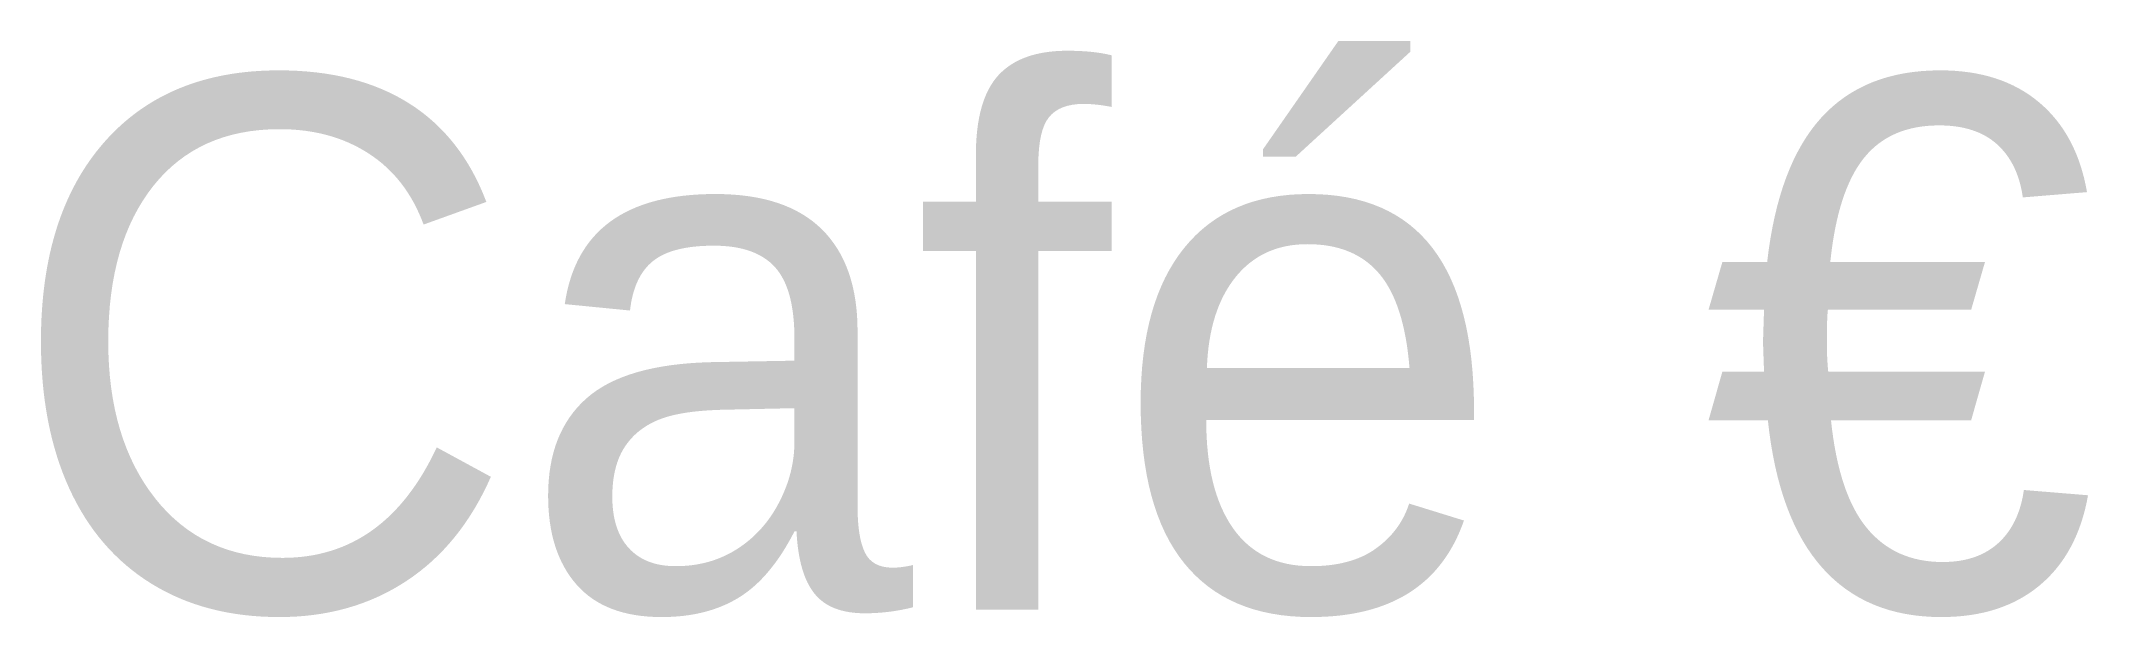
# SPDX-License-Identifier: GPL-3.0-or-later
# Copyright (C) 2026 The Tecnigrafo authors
# Model space of a CAD drawing. Extents: x 0.07 to 3.92, y -0.01 to 1.07.
import ezdxf

# ---------------------------------------------------------------- set-up
doc = ezdxf.new("R2010")
doc.units = 0

msp = doc.modelspace()

# ---------------------------------------------------------------- texts
msp.add_text('Café €', height=1).set_placement((0, 0))

doc.saveas('drawing.dxf')
